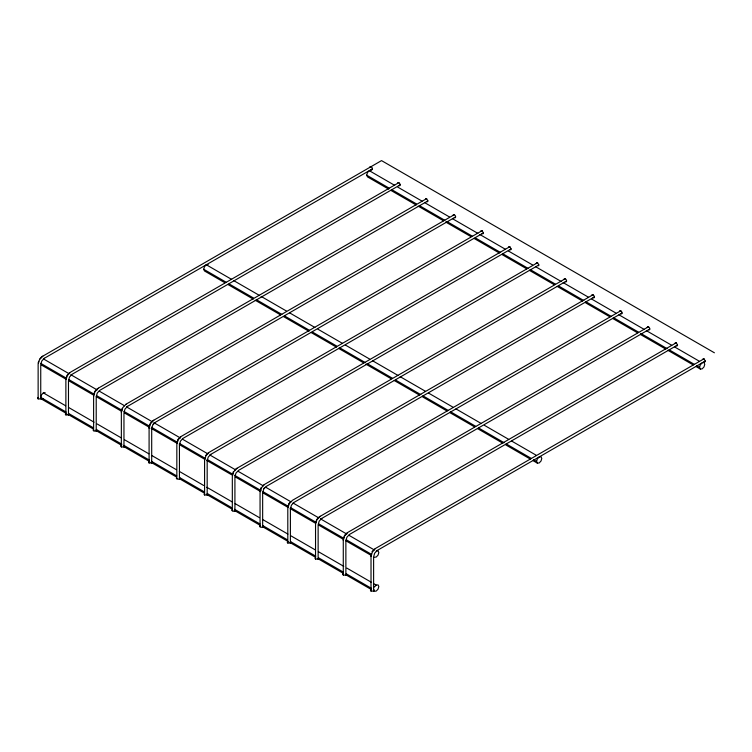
<?xml version="1.0" encoding="UTF-8"?>
<svg xmlns="http://www.w3.org/2000/svg" width="752" height="752" viewBox="0 0 752 752"><rect width="100%" height="100%" fill="white"/><g stroke="black" fill="none" stroke-linecap="round" stroke-linejoin="round"><path stroke-width="1.13" d="M38.136 363.066L38.672 361.27M40.993 396.539L41.501 394.828L43.343 392.892L45.176 392.713M65.875 379.083L66.674 376.385M93.887 394.198L94.414 392.403M93.615 396.295L94.987 391.679L98.305 388.182M121.627 410.216L122.162 408.421M121.354 412.312L122.726 407.697L126.045 404.2M151.697 461.455L152.233 462.207L151.697 462.959L149.093 462.959L149.093 427.127L149.902 424.429M149.093 428.33L150.466 423.714L153.784 420.218M151.697 428.631L152.769 425.04L155.344 422.314L483.376 232.923L482.079 230.676L481.158 230.582L480.782 231.428M224.773 282.677L204.469 270.955L203.707 269.272L204.469 266.706L206.311 264.77L208.154 264.582M176.833 443.144L177.904 439.553L180.48 436.837M179.437 444.639L180.508 441.048L183.084 438.331L511.116 248.94L509.818 246.694L508.897 246.6L508.521 247.436M207.176 460.656L208.248 457.066L210.823 454.349M233.383 471.579L232.321 475.17L206.922 460.553M260.06 491.188L261.123 487.597M388.756 189.166L367.446 176.861L366.685 175.178L367.446 172.622L368.668 171.324M288.063 506.303L288.862 503.614L290.798 501.575M315.802 522.32L316.338 520.525M343.542 538.338L344.078 536.543M343.279 540.434L344.651 535.819L347.96 532.322L676.255 342.78L677.561 345.036L677.176 345.873L676.255 345.788M371.018 556.452L372.39 551.836L375.699 548.34L703.994 358.798L705.301 361.054L704.915 361.891L703.994 361.797M537.351 463.138L536.59 461.455L537.351 458.889L539.184 456.953L541.026 456.774L541.788 458.457L541.026 461.014L539.184 462.959L537.351 463.138L533.29 460.797M703.994 362.68L704.756 364.363L703.994 366.929L702.161 368.865L700.319 369.053L699.557 367.371L700.319 364.805L702.161 362.859M369.824 167.367L370.2 166.521L371.121 166.615L372.043 167.583L372.419 168.862L372.043 169.708L371.121 169.614M397.564 183.375L397.94 182.539L398.861 182.633L399.782 183.601L400.158 184.879L399.782 185.725L398.861 185.631M425.679 198.556L426.6 198.641L427.897 200.897L427.521 201.733L426.6 201.649M453.042 215.41L453.418 214.564L454.34 214.658L455.261 215.627L455.637 216.914L455.261 217.751L454.34 217.666M483.376 232.923L483 233.769L482.079 233.675M511.116 248.94L510.74 249.786L509.818 249.692M536.261 263.454L536.637 262.617L537.558 262.702L538.855 264.958L538.479 265.804M564 279.471L564.376 278.625L565.297 278.719L566.218 279.688L566.604 280.975L566.218 281.812L565.297 281.727M591.739 295.489L592.115 294.643L593.037 294.737L593.958 295.705L594.343 296.984L593.958 297.83L593.037 297.736M619.479 311.507L619.855 310.661L620.776 310.755L621.697 311.723L622.083 313.001L621.697 313.847L620.776 313.753M647.218 327.515L647.594 326.678L648.515 326.763L649.437 327.74L649.822 329.019L649.437 329.865L648.515 329.771M674.958 343.532L675.343 342.686L676.255 342.78M38.136 397.394L37.6 398.146L38.136 398.898L40.74 398.898L41.275 398.146L40.74 397.394L66.11 412.04M65.875 413.412L65.339 414.164L65.875 414.916L68.479 414.916L69.015 414.164M93.615 429.43L93.079 430.182L94.921 431.234L96.218 430.924L96.754 430.182L96.218 429.43M121.354 445.438L120.818 446.19L121.354 446.942L123.958 446.942L124.494 446.19L123.958 445.438L149.328 460.092M149.093 461.455L148.558 462.207L149.093 462.959M176.297 478.225L178.139 479.287L179.437 478.977L179.972 478.225L179.437 477.473M204.582 493.491L204.036 494.243L204.582 494.985L207.176 494.985L207.712 494.243L207.176 493.491L231.531 507.553M231.776 510.251L233.618 511.313L234.915 511.003L235.461 510.251L234.915 509.508M260.06 525.516L259.515 526.268L261.358 527.331L262.655 527.02L263.2 526.268L262.655 525.516M287.8 541.534L287.255 542.286L287.8 543.038L290.394 543.038L290.939 542.286L290.394 541.534L315.765 556.179M315.539 557.552L314.994 558.304L315.539 559.056L318.134 559.056L318.679 558.304M343.279 573.569L342.733 574.312L343.279 575.064L345.873 575.064L346.418 574.312M371.018 589.577L370.473 590.329L371.018 591.081L373.612 591.081L374.158 590.329L373.612 589.577L374.374 591.26L376.216 591.081L378.059 589.145L378.82 586.579L378.059 584.896L376.216 585.075L374.186 583.9M39.847 358.798L41.783 356.758L381.527 160.608L714.4 352.791M42.826 356.157L39.508 359.653L38.136 364.269L38.136 398.898M44.377 358.253L41.802 360.979L40.74 364.57L40.74 398.898M66.947 375.492L69.522 372.766M94.686 391.501L97.262 388.784M127.605 406.306L125.029 409.022L123.958 412.613L123.958 446.942M150.165 423.536L152.741 420.819L482.079 230.676M153.07 424.213L154.301 422.915M205.644 455.571L208.219 452.845M234.671 470.226L235.959 468.863L565.297 278.719M237.002 468.261L233.684 471.758L232.321 476.373L232.321 511.003M262.41 486.234L263.698 484.88M263.416 488.922L264.648 487.625M316.601 519.632L319.177 516.906L648.515 326.763M320.22 516.304L316.912 519.801L315.539 524.417L315.539 559.056M321.781 518.41L319.205 521.127L318.134 524.717L318.134 559.056M344.341 535.64L346.916 532.924M372.08 551.658L374.656 548.941M377.26 550.445L374.684 553.162L373.612 556.753L373.612 591.081M374.374 587.021L376.216 585.075M43.531 358.742L372.419 168.862M398.861 182.633L70.566 372.165L67.248 375.662L65.875 380.286L65.875 414.916M400.158 184.879L72.117 374.27L69.541 376.987L68.479 380.578L68.479 414.916M98.277 388.201L426.6 198.641M427.897 200.897L99.837 390.307L97.29 393.005L96.218 396.595L96.218 430.924M126.016 404.219L454.34 214.658M455.637 216.914L126.562 406.907L151.932 421.552M509.818 246.694L181.523 436.235L178.205 439.723L176.833 444.347L176.833 478.977M537.558 262.702L209.263 452.243L205.945 455.74L204.582 460.356L204.582 494.985M538.855 264.958L209.78 454.951L235.15 469.596M566.604 280.975L238.563 470.367L235.987 473.083L234.915 476.674L234.915 511.003M593.037 294.737L264.742 484.279L261.433 487.775L260.06 492.391L260.06 527.02M594.343 296.984L266.302 486.384L263.726 489.101L262.655 492.692L262.655 527.02M620.776 310.755L292.481 500.296L289.172 503.793L287.8 508.408L287.8 543.038M622.083 313.001L294.013 502.411L291.466 505.118L290.394 508.7L290.394 543.038M320.737 519.012L649.822 329.019M677.561 345.036L349.52 534.428L346.945 537.144L345.873 540.735L345.873 575.064M377.231 550.455L705.301 361.054M371.121 170.497L369.279 170.676L394.65 185.321M43.343 398.898L41.501 399.077L65.856 413.139M376.216 551.047L378.059 550.859L378.82 552.541L378.059 555.108L376.216 557.053L374.374 557.232M703.082 358.704L703.994 358.798M397.695 187.079L422.051 201.141M425.096 202.899L449.461 216.961M452.497 218.719L477.877 233.374M479.898 234.539L505.278 249.194M508.314 250.952L532.679 265.014M535.725 266.772L561.095 281.417M563.126 282.592L588.496 297.237M591.542 298.995L615.897 313.058M618.943 314.815L644.314 329.461M646.344 330.636L671.715 345.281M674.76 347.039L699.116 361.101M366.685 175.178L389.01 188.075M392.055 189.833L416.411 203.895M419.456 205.653L444.827 220.298M446.857 221.473L472.228 236.119M475.273 237.876L500.644 252.522M502.674 253.697L528.045 268.342M530.075 269.517L555.446 284.162M558.492 285.92L583.862 300.574M585.893 301.74L611.263 316.395M613.294 317.56L638.664 332.215M640.695 333.38L667.08 348.618M669.111 349.793L694.481 364.438M696.512 365.613L699.557 367.371M390.786 190.341L416.157 204.986M418.187 206.161L443.558 220.806M445.588 221.981L470.959 236.626M474.004 238.384L499.375 253.039M502.421 254.796L526.776 268.859M529.822 270.617L554.177 284.679M557.223 286.437L582.593 301.082M585.639 302.84L609.994 316.902M613.04 318.66L637.395 332.722M640.441 334.48L665.811 349.125M667.842 350.3L693.212 364.946M696.258 366.703L700.319 369.053M206.311 264.77L231.682 279.415M233.712 280.59L259.083 295.235M261.113 296.41L286.484 311.055M289.529 312.813L314.9 327.458M317.946 329.216L342.301 343.279M345.347 345.036L369.702 359.099M372.748 360.857L398.118 375.511M400.149 376.677L425.519 391.331M428.565 393.089L452.92 407.152M455.966 408.909L481.336 423.555M484.382 425.312L508.737 439.375M511.783 441.133L536.138 455.195M203.707 269.272L226.042 282.16M229.078 283.918L253.443 297.98M256.479 299.738L281.859 314.392M284.895 316.15L309.26 330.213M312.306 331.97L336.661 346.033M339.707 347.791L365.077 362.436M367.108 363.611L392.478 378.256M395.524 380.014L420.894 394.659M422.925 395.834L448.295 410.479M450.326 411.654L475.696 426.299M478.742 428.057L504.113 442.712M506.143 443.877L531.514 458.523M533.544 459.698L536.59 461.455M227.818 284.435L253.189 299.08M255.219 300.255L280.59 314.9M283.636 316.658L309.006 331.303M311.037 332.478L336.407 347.123M338.438 348.298L363.808 362.943M365.839 364.118L391.209 378.764M394.255 380.521L419.625 395.176M422.671 396.934L447.026 410.996M450.072 412.754L474.427 426.816M477.473 428.574L502.844 443.219M505.889 444.977L530.245 459.04M43.343 358.854L68.714 373.509M70.744 374.675L97.13 389.912M99.161 391.087L124.531 405.732M153.963 422.727L180.348 437.955M182.379 439.13L207.749 453.776M238.196 471.354L262.551 485.416M265.597 487.174L290.968 501.828M292.998 502.994L318.369 517.649M320.399 518.814L346.785 534.052M348.815 535.227L374.186 549.872M40.74 363.366L66.11 378.012M69.156 379.769L94.526 394.415M96.557 395.59L121.927 410.235M123.958 411.41L149.328 426.055M151.359 427.23L176.729 441.875M179.775 443.633L205.146 458.288M232.547 474.108L207.176 459.453L207.176 494.985M234.577 475.273L260.963 490.511M262.993 491.686L288.364 506.331M290.394 507.497L315.765 522.151M318.81 523.909L343.166 537.971M346.211 539.729L371.582 554.374M41.501 365.049L65.856 379.111M68.902 380.869L93.257 394.932M96.303 396.689L121.674 411.335M124.719 413.092L149.075 427.155M151.105 428.33L177.491 443.558M179.521 444.733L204.892 459.378M235.338 476.956L260.709 491.611M262.739 492.776L288.11 507.431M290.14 508.596L315.511 523.251M318.557 525.009L342.921 539.071M345.958 540.829L371.338 555.474M43.343 392.892L65.668 405.779M68.714 407.537L94.085 422.192M97.13 423.949L121.486 438.012M124.531 439.77L148.887 453.832M151.932 455.59L176.288 469.652M179.333 471.41L203.689 485.472M206.734 487.23L232.105 501.875M235.15 503.633L259.506 517.696M262.551 519.453L287.922 534.099M290.968 535.856L315.323 549.919M318.369 551.677L343.739 566.322M346.785 568.08L371.14 582.142M69.156 413.797L93.511 427.86M96.557 429.618L121.927 444.272M151.359 461.258L176.729 475.913M179.775 477.67L204.13 491.733M234.577 509.311L259.948 523.956M262.993 525.714L287.349 539.776M318.81 557.937L343.166 571.999M346.211 573.757L371.582 588.412M67.887 414.314L93.257 428.96M96.303 430.717L121.674 445.372M123.704 446.538L149.075 461.192M151.105 462.358L176.476 477.012M179.521 478.77L203.877 492.833M206.922 494.59L232.293 509.236M234.323 510.411L259.694 525.056M262.739 526.814L288.11 541.459M290.14 542.634L315.511 557.279M317.541 558.454L342.921 573.099M345.958 574.857L371.338 589.502M371.018 555.249L371.018 591.081M343.279 539.231L343.279 575.064M179.437 443.436L179.437 478.977M151.697 427.427L151.697 462.959M121.354 411.109L121.354 446.942M93.615 395.091L93.615 430.924"/></g></svg>
